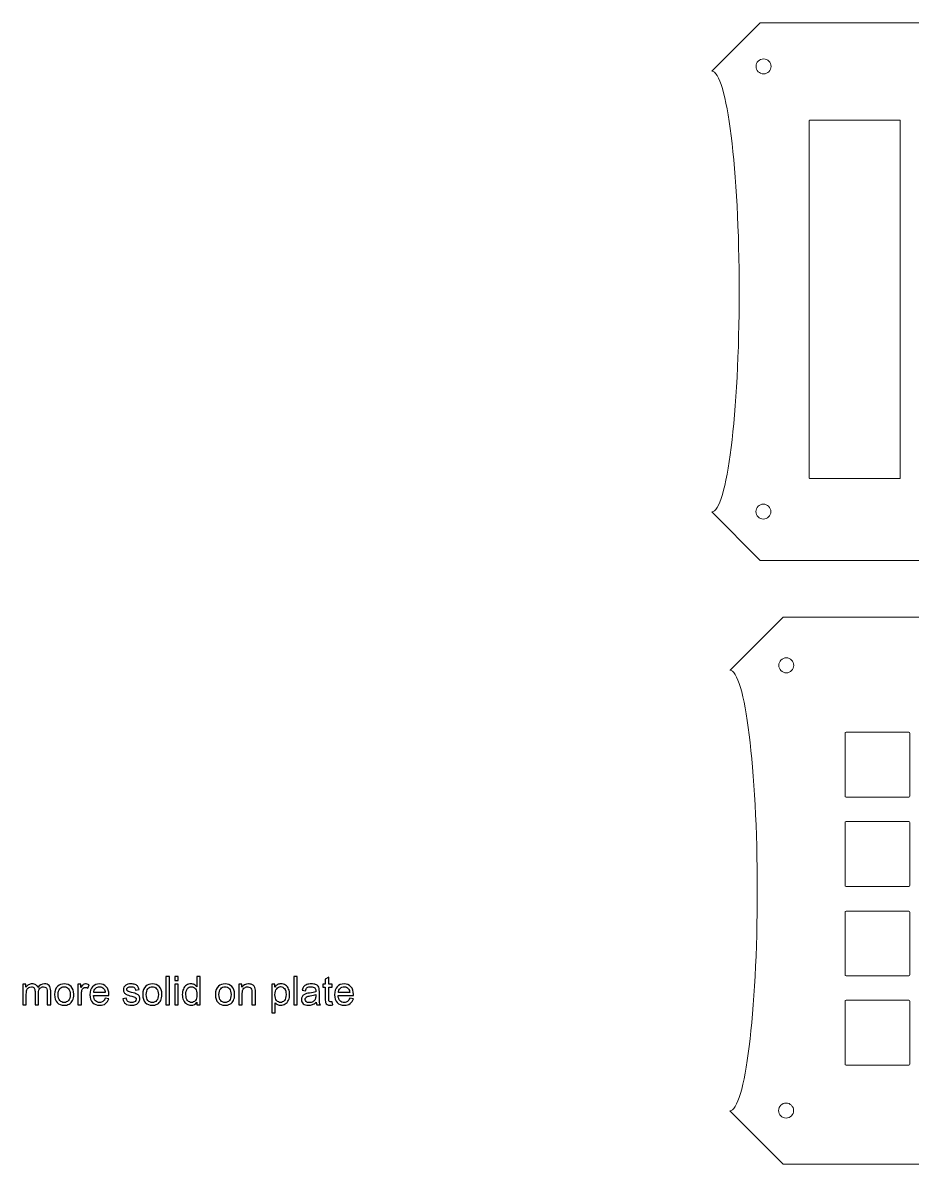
# Model space of a CAD drawing. Header units: millimetres. Extents: x -919 to 580, y -684 to 404.
# Drawn here: x -918.9 to -728.9, y -86.2 to 157.6 of the extents above; entities that cross this region are included whole.
import ezdxf

# ---------------------------------------------------------------- set-up
doc = ezdxf.new("R2010")
doc.units = ezdxf.units.MM
doc.header["$MEASUREMENT"] = 0
doc.layers.add('Layer 1', color=7, linetype='Continuous')

msp = doc.modelspace()

# ---------------------------------------------------------------- linework, layer by layer
at = {"layer": 'Layer 1', "color": 250, "lineweight": 20}
for centre in [(-760.6922, 148.2768), (-760.7263, 53.1838), (-755.8342, 20.3463), (-755.8683, -74.7467)]:
    msp.add_ellipse(centre, major_axis=(0, 1.6), ratio=1, dxfattribs=at)
for points, knots in [([(-771.706, 147.2592), (-771.706, 147.2592), (-761.3793, 157.5789), (-761.3793, 157.5789), (-761.3793, 157.5789), (-449.5562, 157.5789), (-449.5562, 157.5789), (-449.5562, 157.5789), (-439.1948, 147.2603), (-439.1948, 147.2603)], [0, 0, 0, 0, 0.33333333, 0.33333333, 0.33333333, 0.66666667, 0.66666667, 0.66666667, 1, 1, 1, 1]), ([(-771.7589, 147.2615), (-768.5149, 147.2365), (-765.8867, 126.1672), (-765.8867, 100.1856), (-765.8867, 74.1863), (-768.5183, 53.1097), (-771.7646, 53.1097)], [0, 0, 0, 0, 0.5, 0.5, 0.5, 1, 1, 1, 1]), ([(-439.2141, 53.1123), (-439.2141, 53.1123), (-449.5562, 42.7308), (-449.5562, 42.7308), (-449.5562, 42.7308), (-761.3793, 42.7308), (-761.3793, 42.7308), (-761.3793, 42.7308), (-771.7646, 53.1097), (-771.7646, 53.1097)], [0, 0, 0, 0, 0.33333333, 0.33333333, 0.33333333, 0.66666667, 0.66666667, 0.66666667, 1, 1, 1, 1]), ([(-767.843, 19.3283), (-767.843, 19.3283), (-756.5213, 30.6571), (-756.5213, 30.6571), (-756.5213, 30.6571), (-444.6982, 30.6571), (-444.6982, 30.6571), (-444.6982, 30.6571), (-433.2321, 19.331), (-433.2321, 19.331)], [0, 0, 0, 0, 0.33333333, 0.33333333, 0.33333333, 0.66666667, 0.66666667, 0.66666667, 1, 1, 1, 1]), ([(-767.9008, 19.331), (-764.6568, 19.306), (-762.0286, -1.7633), (-762.0286, -27.7449), (-762.0286, -53.7442), (-764.6602, -74.8208), (-767.9065, -74.8208)], [0, 0, 0, 0, 0.5, 0.5, 0.5, 1, 1, 1, 1]), ([(-433.2264, -74.8208), (-433.2264, -74.8208), (-444.6982, -86.2002), (-444.6982, -86.2002), (-444.6982, -86.2002), (-756.5213, -86.2002), (-756.5213, -86.2002), (-756.5213, -86.2002), (-767.9065, -74.8208), (-767.9065, -74.8208)], [0, 0, 0, 0, 0.33333333, 0.33333333, 0.33333333, 0.66666667, 0.66666667, 0.66666667, 1, 1, 1, 1])]:
    msp.add_open_spline(points, degree=3, knots=knots, dxfattribs=at)
at = {"layer": 'Layer 1', "color": 250, "lineweight": 9}
for points, knots in [([(-750.8823, 60.303), (-750.8823, 60.303), (-750.8787, 60.2985), (-750.8787, 60.2985), (-750.8787, 60.2985), (-750.8617, 60.2801), (-750.8617, 60.2801), (-750.8617, 60.2801), (-750.8481, 60.2675), (-750.8481, 60.2675), (-750.8481, 60.2675), (-750.8388, 60.2602), (-750.8388, 60.2602), (-750.8388, 60.2602), (-750.8273, 60.2525), (-750.8273, 60.2525), (-750.8273, 60.2525), (-750.8073, 60.2413), (-750.8073, 60.2413), (-750.8073, 60.2413), (-750.791, 60.2337), (-750.791, 60.2337), (-750.791, 60.2337), (-750.7711, 60.2282), (-750.7711, 60.2282), (-750.7711, 60.2282), (-750.7553, 60.225), (-750.7553, 60.225), (-750.7553, 60.225), (-750.7354, 60.2228), (-750.7354, 60.2228), (-750.7354, 60.2228), (-750.6391, 60.2185), (-750.6391, 60.2185), (-750.6391, 60.2185), (-731.4724, 60.2185), (-731.4724, 60.2185), (-731.4724, 60.2185), (-731.4724, 128.5958), (-731.4724, 128.5958), (-731.4724, 128.5958), (-731.4723, 136.8206), (-731.4723, 136.8206), (-731.4723, 136.8206), (-750.6481, 136.8207), (-750.6481, 136.8207), (-750.6481, 136.8207), (-750.7367, 136.8172), (-750.7367, 136.8172), (-750.7367, 136.8172), (-750.7473, 136.8159), (-750.7473, 136.8159), (-750.7473, 136.8159), (-750.7715, 136.811), (-750.7715, 136.811), (-750.7715, 136.811), (-750.7914, 136.8056), (-750.7914, 136.8056), (-750.7914, 136.8056), (-750.7972, 136.8034), (-750.7972, 136.8034), (-750.7972, 136.8034), (-750.8066, 136.7991), (-750.8066, 136.7991), (-750.8066, 136.7991), (-750.8267, 136.7877), (-750.8267, 136.7877), (-750.8267, 136.7877), (-750.84, 136.7789), (-750.84, 136.7789), (-750.84, 136.7789), (-750.8436, 136.7761), (-750.8436, 136.7761), (-750.8436, 136.7761), (-750.8614, 136.7595), (-750.8614, 136.7595), (-750.8614, 136.7595), (-750.8782, 136.7415), (-750.8782, 136.7415), (-750.8782, 136.7415), (-750.8819, 136.7368), (-750.8819, 136.7368), (-750.8819, 136.7368), (-750.8903, 136.7241), (-750.8903, 136.7241), (-750.8903, 136.7241), (-750.9012, 136.7048), (-750.9012, 136.7048), (-750.9012, 136.7048), (-750.9054, 136.6957), (-750.9054, 136.6957), (-750.9054, 136.6957), (-750.908, 136.6886), (-750.908, 136.6886), (-750.908, 136.6886), (-750.9136, 136.6684), (-750.9136, 136.6684), (-750.9136, 136.6684), (-750.9183, 136.6449), (-750.9183, 136.6449), (-750.9183, 136.6449), (-750.9188, 136.6414), (-750.9188, 136.6414), (-750.9188, 136.6414), (-750.9219, 136.5532), (-750.9219, 136.5532), (-750.9219, 136.5532), (-750.9232, 60.4953), (-750.9232, 60.4953), (-750.9232, 60.4953), (-750.9197, 60.406), (-750.9197, 60.406), (-750.9197, 60.406), (-750.9184, 60.3945), (-750.9184, 60.3945), (-750.9184, 60.3945), (-750.9135, 60.3707), (-750.9135, 60.3707), (-750.9135, 60.3707), (-750.9087, 60.3533), (-750.9087, 60.3533), (-750.9087, 60.3533), (-750.9055, 60.3446), (-750.9055, 60.3446), (-750.9055, 60.3446), (-750.8994, 60.3314), (-750.8994, 60.3314), (-750.8994, 60.3314), (-750.8899, 60.3145), (-750.8899, 60.3145), (-750.8899, 60.3145), (-750.8823, 60.303), (-750.8823, 60.303)], [0, 0, 0, 0, 0.02272727, 0.02272727, 0.02272727, 0.04545455, 0.04545455, 0.04545455, 0.06818182, 0.06818182, 0.06818182, 0.09090909, 0.09090909, 0.09090909, 0.11363636, 0.11363636, 0.11363636, 0.13636364, 0.13636364, 0.13636364, 0.15909091, 0.15909091, 0.15909091, 0.18181818, 0.18181818, 0.18181818, 0.20454545, 0.20454545, 0.20454545, 0.22727273, 0.22727273, 0.22727273, 0.25, 0.25, 0.25, 0.27272727, 0.27272727, 0.27272727, 0.29545455, 0.29545455, 0.29545455, 0.31818182, 0.31818182, 0.31818182, 0.34090909, 0.34090909, 0.34090909, 0.36363636, 0.36363636, 0.36363636, 0.38636364, 0.38636364, 0.38636364, 0.40909091, 0.40909091, 0.40909091, 0.43181818, 0.43181818, 0.43181818, 0.45454545, 0.45454545, 0.45454545, 0.47727273, 0.47727273, 0.47727273, 0.5, 0.5, 0.5, 0.52272727, 0.52272727, 0.52272727, 0.54545455, 0.54545455, 0.54545455, 0.56818182, 0.56818182, 0.56818182, 0.59090909, 0.59090909, 0.59090909, 0.61363636, 0.61363636, 0.61363636, 0.63636364, 0.63636364, 0.63636364, 0.65909091, 0.65909091, 0.65909091, 0.68181818, 0.68181818, 0.68181818, 0.70454545, 0.70454545, 0.70454545, 0.72727273, 0.72727273, 0.72727273, 0.75, 0.75, 0.75, 0.77272727, 0.77272727, 0.77272727, 0.79545455, 0.79545455, 0.79545455, 0.81818182, 0.81818182, 0.81818182, 0.84090909, 0.84090909, 0.84090909, 0.86363636, 0.86363636, 0.86363636, 0.88636364, 0.88636364, 0.88636364, 0.90909091, 0.90909091, 0.90909091, 0.93181818, 0.93181818, 0.93181818, 0.95454545, 0.95454545, 0.95454545, 0.97727273, 0.97727273, 0.97727273, 1, 1, 1, 1]), ([(-743.0634, -7.8126), (-743.1875, -7.8126), (-743.2884, -7.7115), (-743.2884, -7.5874), (-743.2884, -7.5874), (-743.2884, 5.8124), (-743.2884, 5.8124), (-743.2884, 5.9365), (-743.1875, 6.0376), (-743.0634, 6.0376), (-743.0634, 6.0376), (-729.6634, 6.0376), (-729.6634, 6.0376), (-729.5394, 6.0376), (-729.4384, 5.9365), (-729.4384, 5.8124), (-729.4384, 5.8124), (-729.4384, -7.5874), (-729.4384, -7.5874), (-729.4384, -7.7115), (-729.5394, -7.8126), (-729.6634, -7.8126), (-729.6634, -7.8126), (-743.0634, -7.8126), (-743.0634, -7.8126)], [0, 0, 0, 0, 0.125, 0.125, 0.125, 0.25, 0.25, 0.25, 0.375, 0.375, 0.375, 0.5, 0.5, 0.5, 0.625, 0.625, 0.625, 0.75, 0.75, 0.75, 0.875, 0.875, 0.875, 1, 1, 1, 1]), ([(-743.0634, -26.8626), (-743.1875, -26.8626), (-743.2884, -26.7615), (-743.2884, -26.6374), (-743.2884, -26.6374), (-743.2884, -13.2376), (-743.2884, -13.2376), (-743.2884, -13.1135), (-743.1875, -13.0124), (-743.0634, -13.0124), (-743.0634, -13.0124), (-729.6634, -13.0124), (-729.6634, -13.0124), (-729.5394, -13.0124), (-729.4384, -13.1135), (-729.4384, -13.2376), (-729.4384, -13.2376), (-729.4384, -26.6374), (-729.4384, -26.6374), (-729.4384, -26.7615), (-729.5394, -26.8626), (-729.6634, -26.8626), (-729.6634, -26.8626), (-743.0634, -26.8626), (-743.0634, -26.8626)], [0, 0, 0, 0, 0.125, 0.125, 0.125, 0.25, 0.25, 0.25, 0.375, 0.375, 0.375, 0.5, 0.5, 0.5, 0.625, 0.625, 0.625, 0.75, 0.75, 0.75, 0.875, 0.875, 0.875, 1, 1, 1, 1]), ([(-743.0634, -45.9872), (-743.1875, -45.9872), (-743.2884, -45.8861), (-743.2884, -45.762), (-743.2884, -45.762), (-743.2884, -32.3622), (-743.2884, -32.3622), (-743.2884, -32.2381), (-743.1875, -32.137), (-743.0634, -32.137), (-743.0634, -32.137), (-729.6634, -32.137), (-729.6634, -32.137), (-729.5394, -32.137), (-729.4384, -32.2381), (-729.4384, -32.3622), (-729.4384, -32.3622), (-729.4384, -45.762), (-729.4384, -45.762), (-729.4384, -45.8861), (-729.5394, -45.9872), (-729.6634, -45.9872), (-729.6634, -45.9872), (-743.0634, -45.9872), (-743.0634, -45.9872)], [0, 0, 0, 0, 0.125, 0.125, 0.125, 0.25, 0.25, 0.25, 0.375, 0.375, 0.375, 0.5, 0.5, 0.5, 0.625, 0.625, 0.625, 0.75, 0.75, 0.75, 0.875, 0.875, 0.875, 1, 1, 1, 1]), ([(-743.0634, -65.0372), (-743.1875, -65.0372), (-743.2884, -64.9361), (-743.2884, -64.812), (-743.2884, -64.812), (-743.2884, -51.4122), (-743.2884, -51.4122), (-743.2884, -51.2881), (-743.1875, -51.187), (-743.0634, -51.187), (-743.0634, -51.187), (-729.6634, -51.187), (-729.6634, -51.187), (-729.5394, -51.187), (-729.4384, -51.2881), (-729.4384, -51.4122), (-729.4384, -51.4122), (-729.4384, -64.812), (-729.4384, -64.812), (-729.4384, -64.9361), (-729.5394, -65.0372), (-729.6634, -65.0372), (-729.6634, -65.0372), (-743.0634, -65.0372), (-743.0634, -65.0372)], [0, 0, 0, 0, 0.125, 0.125, 0.125, 0.25, 0.25, 0.25, 0.375, 0.375, 0.375, 0.5, 0.5, 0.5, 0.625, 0.625, 0.625, 0.75, 0.75, 0.75, 0.875, 0.875, 0.875, 1, 1, 1, 1])]:
    msp.add_open_spline(points, degree=3, knots=knots, dxfattribs=at)
at = {"layer": 'Layer 1', "color": 250}
for points, knots in [([(-888.3257, -52.1777), (-888.3257, -52.1777), (-888.3257, -46.1155), (-888.3257, -46.1155), (-888.3257, -46.1155), (-887.5807, -46.1155), (-887.5807, -46.1155), (-887.5807, -46.1155), (-887.5807, -52.1777), (-887.5807, -52.1777), (-887.5807, -52.1777), (-888.3257, -52.1777), (-888.3257, -52.1777)], [0, 0, 0, 0, 0.25, 0.25, 0.25, 0.5, 0.5, 0.5, 0.75, 0.75, 0.75, 1, 1, 1, 1]), ([(-886.4278, -46.9622), (-886.4278, -46.9622), (-886.4278, -46.1155), (-886.4278, -46.1155), (-886.4278, -46.1155), (-885.6827, -46.1155), (-885.6827, -46.1155), (-885.6827, -46.1155), (-885.6827, -46.9622), (-885.6827, -46.9622), (-885.6827, -46.9622), (-886.4278, -46.9622), (-886.4278, -46.9622)], [0, 0, 0, 0, 0.25, 0.25, 0.25, 0.5, 0.5, 0.5, 0.75, 0.75, 0.75, 1, 1, 1, 1]), ([(-881.7105, -52.1777), (-881.7105, -52.1777), (-881.7105, -51.6203), (-881.7105, -51.6203), (-881.9884, -52.0535), (-882.3977, -52.2708), (-882.9381, -52.2708), (-883.2881, -52.2708), (-883.6098, -52.1749), (-883.9019, -51.9816), (-884.1954, -51.7896), (-884.4226, -51.5201), (-884.5849, -51.1758), (-884.7458, -50.8301), (-884.8262, -50.4336), (-884.8262, -49.9848), (-884.8262, -49.5474), (-884.7528, -49.1509), (-884.6075, -48.7938), (-884.4607, -48.4382), (-884.242, -48.1645), (-883.9499, -47.9754), (-883.6592, -47.7849), (-883.3318, -47.6903), (-882.972, -47.6903), (-882.7067, -47.6903), (-882.471, -47.7468), (-882.265, -47.8583), (-882.059, -47.9698), (-881.8911, -48.1165), (-881.7613, -48.2957), (-881.7613, -48.2957), (-881.7613, -46.1155), (-881.7613, -46.1155), (-881.7613, -46.1155), (-881.0162, -46.1155), (-881.0162, -46.1155), (-881.0162, -46.1155), (-881.0162, -52.1777), (-881.0162, -52.1777), (-881.0162, -52.1777), (-881.7105, -52.1777), (-881.7105, -52.1777)], [0, 0, 0, 0, 0.07142857, 0.07142857, 0.07142857, 0.14285714, 0.14285714, 0.14285714, 0.21428571, 0.21428571, 0.21428571, 0.28571429, 0.28571429, 0.28571429, 0.35714286, 0.35714286, 0.35714286, 0.42857143, 0.42857143, 0.42857143, 0.5, 0.5, 0.5, 0.57142857, 0.57142857, 0.57142857, 0.64285714, 0.64285714, 0.64285714, 0.71428571, 0.71428571, 0.71428571, 0.78571429, 0.78571429, 0.78571429, 0.85714286, 0.85714286, 0.85714286, 0.92857143, 0.92857143, 0.92857143, 1, 1, 1, 1]), ([(-861.0235, -52.1777), (-861.0235, -52.1777), (-861.0235, -46.1155), (-861.0235, -46.1155), (-861.0235, -46.1155), (-860.2785, -46.1155), (-860.2785, -46.1155), (-860.2785, -46.1155), (-860.2785, -52.1777), (-860.2785, -52.1777), (-860.2785, -52.1777), (-861.0235, -52.1777), (-861.0235, -52.1777)], [0, 0, 0, 0, 0.25, 0.25, 0.25, 0.5, 0.5, 0.5, 0.75, 0.75, 0.75, 1, 1, 1, 1]), ([(-852.7996, -51.5131), (-852.7996, -51.5131), (-852.698, -52.1706), (-852.698, -52.1706), (-852.9068, -52.2144), (-853.0945, -52.237), (-853.2582, -52.237), (-853.5277, -52.237), (-853.7365, -52.1946), (-853.8861, -52.1086), (-854.0343, -52.0225), (-854.1387, -51.911), (-854.1994, -51.7713), (-854.2601, -51.6316), (-854.2897, -51.3381), (-854.2897, -50.8908), (-854.2897, -50.8908), (-854.2897, -48.3592), (-854.2897, -48.3592), (-854.2897, -48.3592), (-854.84, -48.3592), (-854.84, -48.3592), (-854.84, -48.3592), (-854.84, -47.7835), (-854.84, -47.7835), (-854.84, -47.7835), (-854.2897, -47.7835), (-854.2897, -47.7835), (-854.2897, -47.7835), (-854.2897, -46.6969), (-854.2897, -46.6969), (-854.2897, -46.6969), (-853.5446, -46.2496), (-853.5446, -46.2496), (-853.5446, -46.2496), (-853.5446, -47.7835), (-853.5446, -47.7835), (-853.5446, -47.7835), (-852.7996, -47.7835), (-852.7996, -47.7835), (-852.7996, -47.7835), (-852.7996, -48.3592), (-852.7996, -48.3592), (-852.7996, -48.3592), (-853.5446, -48.3592), (-853.5446, -48.3592), (-853.5446, -48.3592), (-853.5446, -50.9331), (-853.5446, -50.9331), (-853.5446, -51.1462), (-853.5319, -51.2831), (-853.5051, -51.3437), (-853.4797, -51.4044), (-853.4374, -51.4524), (-853.3781, -51.4891), (-853.3188, -51.5244), (-853.2342, -51.5427), (-853.1241, -51.5427), (-853.0423, -51.5427), (-852.9336, -51.5328), (-852.7996, -51.5131)], [0, 0, 0, 0, 0.05, 0.05, 0.05, 0.1, 0.1, 0.1, 0.15, 0.15, 0.15, 0.2, 0.2, 0.2, 0.25, 0.25, 0.25, 0.3, 0.3, 0.3, 0.35, 0.35, 0.35, 0.4, 0.4, 0.4, 0.45, 0.45, 0.45, 0.5, 0.5, 0.5, 0.55, 0.55, 0.55, 0.6, 0.6, 0.6, 0.65, 0.65, 0.65, 0.7, 0.7, 0.7, 0.75, 0.75, 0.75, 0.8, 0.8, 0.8, 0.85, 0.85, 0.85, 0.9, 0.9, 0.9, 0.95, 0.95, 0.95, 1, 1, 1, 1]), ([(-918.8934, -52.1777), (-918.8934, -52.1777), (-918.8934, -47.7835), (-918.8934, -47.7835), (-918.8934, -47.7835), (-918.2245, -47.7835), (-918.2245, -47.7835), (-918.2245, -47.7835), (-918.2245, -48.4044), (-918.2245, -48.4044), (-918.0877, -48.1899), (-917.9042, -48.0163), (-917.6756, -47.8865), (-917.447, -47.7553), (-917.1874, -47.6903), (-916.8953, -47.6903), (-916.5707, -47.6903), (-916.304, -47.7581), (-916.0966, -47.8921), (-915.8891, -48.0276), (-915.7424, -48.2153), (-915.6577, -48.458), (-915.3078, -47.9458), (-914.8548, -47.6903), (-914.296, -47.6903), (-913.8585, -47.6903), (-913.5213, -47.8103), (-913.287, -48.0516), (-913.0514, -48.2929), (-912.9328, -48.664), (-912.9328, -49.165), (-912.9328, -49.165), (-912.9328, -52.1777), (-912.9328, -52.1777), (-912.9328, -52.1777), (-913.6779, -52.1777), (-913.6779, -52.1777), (-913.6779, -52.1777), (-913.6779, -49.4119), (-913.6779, -49.4119), (-913.6779, -49.1156), (-913.7033, -48.9011), (-913.7513, -48.7699), (-913.7993, -48.6386), (-913.8868, -48.5342), (-914.0152, -48.4538), (-914.1422, -48.3733), (-914.2917, -48.3338), (-914.4625, -48.3338), (-914.7729, -48.3338), (-915.0298, -48.4368), (-915.2344, -48.6414), (-915.439, -48.8475), (-915.5406, -49.1763), (-915.5406, -49.6278), (-915.5406, -49.6278), (-915.5406, -52.1777), (-915.5406, -52.1777), (-915.5406, -52.1777), (-916.2857, -52.1777), (-916.2857, -52.1777), (-916.2857, -52.1777), (-916.2857, -49.3258), (-916.2857, -49.3258), (-916.2857, -48.9956), (-916.3463, -48.7473), (-916.4677, -48.5822), (-916.589, -48.4171), (-916.788, -48.3338), (-917.0632, -48.3338), (-917.272, -48.3338), (-917.4653, -48.3889), (-917.6431, -48.4989), (-917.8209, -48.609), (-917.9494, -48.7699), (-918.0298, -48.9829), (-918.1088, -49.1946), (-918.1483, -49.5008), (-918.1483, -49.9002), (-918.1483, -49.9002), (-918.1483, -52.1777), (-918.1483, -52.1777), (-918.1483, -52.1777), (-918.8934, -52.1777), (-918.8934, -52.1777)], [0, 0, 0, 0, 0.03571429, 0.03571429, 0.03571429, 0.07142857, 0.07142857, 0.07142857, 0.10714286, 0.10714286, 0.10714286, 0.14285714, 0.14285714, 0.14285714, 0.17857143, 0.17857143, 0.17857143, 0.21428571, 0.21428571, 0.21428571, 0.25, 0.25, 0.25, 0.28571429, 0.28571429, 0.28571429, 0.32142857, 0.32142857, 0.32142857, 0.35714286, 0.35714286, 0.35714286, 0.39285714, 0.39285714, 0.39285714, 0.42857143, 0.42857143, 0.42857143, 0.46428571, 0.46428571, 0.46428571, 0.5, 0.5, 0.5, 0.53571429, 0.53571429, 0.53571429, 0.57142857, 0.57142857, 0.57142857, 0.60714286, 0.60714286, 0.60714286, 0.64285714, 0.64285714, 0.64285714, 0.67857143, 0.67857143, 0.67857143, 0.71428571, 0.71428571, 0.71428571, 0.75, 0.75, 0.75, 0.78571429, 0.78571429, 0.78571429, 0.82142857, 0.82142857, 0.82142857, 0.85714286, 0.85714286, 0.85714286, 0.89285714, 0.89285714, 0.89285714, 0.92857143, 0.92857143, 0.92857143, 0.96428571, 0.96428571, 0.96428571, 1, 1, 1, 1]), ([(-912.12, -49.9806), (-912.12, -49.1692), (-911.8942, -48.5681), (-911.4413, -48.1772), (-911.0645, -47.8526), (-910.603, -47.6903), (-910.0598, -47.6903), (-909.4572, -47.6903), (-908.9633, -47.8879), (-908.5795, -48.283), (-908.1971, -48.6767), (-908.0052, -49.2228), (-908.0052, -49.9185), (-908.0052, -50.4829), (-908.0898, -50.926), (-908.2592, -51.2492), (-908.4285, -51.5723), (-908.6755, -51.8235), (-909, -52.0027), (-909.3232, -52.1819), (-909.6774, -52.2708), (-910.0598, -52.2708), (-910.675, -52.2708), (-911.1717, -52.0747), (-911.5513, -51.681), (-911.9309, -51.2873), (-912.12, -50.72), (-912.12, -49.9806)], [0, 0, 0, 0, 0.11111111, 0.11111111, 0.11111111, 0.22222222, 0.22222222, 0.22222222, 0.33333333, 0.33333333, 0.33333333, 0.44444444, 0.44444444, 0.44444444, 0.55555556, 0.55555556, 0.55555556, 0.66666667, 0.66666667, 0.66666667, 0.77777778, 0.77777778, 0.77777778, 0.88888889, 0.88888889, 0.88888889, 1, 1, 1, 1]), ([(-911.358, -49.982), (-911.358, -50.5436), (-911.2352, -50.9641), (-910.9897, -51.2421), (-910.7427, -51.5215), (-910.4337, -51.6612), (-910.0598, -51.6612), (-909.6901, -51.6612), (-909.3824, -51.5215), (-909.1355, -51.2407), (-908.89, -50.9599), (-908.7672, -50.5323), (-908.7672, -49.958), (-908.7672, -49.4161), (-908.8914, -49.0055), (-909.1383, -48.7275), (-909.3853, -48.4481), (-909.6929, -48.3084), (-910.0598, -48.3084), (-910.4337, -48.3084), (-910.7427, -48.4467), (-910.9897, -48.7247), (-911.2352, -49.0027), (-911.358, -49.4218), (-911.358, -49.982)], [0, 0, 0, 0, 0.125, 0.125, 0.125, 0.25, 0.25, 0.25, 0.375, 0.375, 0.375, 0.5, 0.5, 0.5, 0.625, 0.625, 0.625, 0.75, 0.75, 0.75, 0.875, 0.875, 0.875, 1, 1, 1, 1]), ([(-907.1402, -52.1777), (-907.1402, -52.1777), (-907.1402, -47.7835), (-907.1402, -47.7835), (-907.1402, -47.7835), (-906.4713, -47.7835), (-906.4713, -47.7835), (-906.4713, -47.7835), (-906.4713, -48.4566), (-906.4713, -48.4566), (-906.3006, -48.1447), (-906.1425, -47.9387), (-905.9972, -47.8399), (-905.8518, -47.7397), (-905.6924, -47.6903), (-905.5188, -47.6903), (-905.2676, -47.6903), (-905.0122, -47.7694), (-904.7526, -47.926), (-904.7526, -47.926), (-905.0178, -48.6132), (-905.0178, -48.6132), (-905.1985, -48.5116), (-905.3791, -48.4608), (-905.5597, -48.4608), (-905.722, -48.4608), (-905.8673, -48.5102), (-905.9957, -48.6076), (-906.1242, -48.7049), (-906.2159, -48.8404), (-906.2709, -49.014), (-906.3542, -49.2779), (-906.3951, -49.5671), (-906.3951, -49.8818), (-906.3951, -49.8818), (-906.3951, -52.1777), (-906.3951, -52.1777), (-906.3951, -52.1777), (-907.1402, -52.1777), (-907.1402, -52.1777)], [0, 0, 0, 0, 0.07692308, 0.07692308, 0.07692308, 0.15384615, 0.15384615, 0.15384615, 0.23076923, 0.23076923, 0.23076923, 0.30769231, 0.30769231, 0.30769231, 0.38461538, 0.38461538, 0.38461538, 0.46153846, 0.46153846, 0.46153846, 0.53846154, 0.53846154, 0.53846154, 0.61538462, 0.61538462, 0.61538462, 0.69230769, 0.69230769, 0.69230769, 0.76923077, 0.76923077, 0.76923077, 0.84615385, 0.84615385, 0.84615385, 0.92307692, 0.92307692, 0.92307692, 1, 1, 1, 1]), ([(-901.3151, -50.7553), (-901.3151, -50.7553), (-900.5446, -50.8569), (-900.5446, -50.8569), (-900.6646, -51.3042), (-900.8889, -51.6528), (-901.2163, -51.8997), (-901.5437, -52.1467), (-901.9614, -52.2708), (-902.4708, -52.2708), (-903.1114, -52.2708), (-903.6194, -52.0733), (-903.9948, -51.6782), (-904.3702, -51.2845), (-904.5578, -50.7299), (-904.5578, -50.0173), (-904.5578, -49.2807), (-904.3687, -48.7078), (-903.9892, -48.3014), (-903.6096, -47.8935), (-903.1171, -47.6903), (-902.5117, -47.6903), (-901.9261, -47.6903), (-901.4477, -47.8893), (-901.0766, -48.2887), (-900.7055, -48.688), (-900.5192, -49.2496), (-900.5192, -49.9735), (-900.5192, -50.0173), (-900.5206, -50.0836), (-900.5234, -50.1711), (-900.5234, -50.1711), (-903.7958, -50.1711), (-903.7958, -50.1711), (-903.7676, -50.6523), (-903.6321, -51.022), (-903.3866, -51.2774), (-903.1425, -51.5328), (-902.8363, -51.6612), (-902.4708, -51.6612), (-902.1984, -51.6612), (-901.9656, -51.5893), (-901.7737, -51.4453), (-901.5804, -51.3014), (-901.428, -51.0714), (-901.3151, -50.7553)], [0, 0, 0, 0, 0.06666667, 0.06666667, 0.06666667, 0.13333333, 0.13333333, 0.13333333, 0.2, 0.2, 0.2, 0.26666667, 0.26666667, 0.26666667, 0.33333333, 0.33333333, 0.33333333, 0.4, 0.4, 0.4, 0.46666667, 0.46666667, 0.46666667, 0.53333333, 0.53333333, 0.53333333, 0.6, 0.6, 0.6, 0.66666667, 0.66666667, 0.66666667, 0.73333333, 0.73333333, 0.73333333, 0.8, 0.8, 0.8, 0.86666667, 0.86666667, 0.86666667, 0.93333333, 0.93333333, 0.93333333, 1, 1, 1, 1]), ([(-903.7535, -49.5615), (-903.7535, -49.5615), (-901.3066, -49.5615), (-901.3066, -49.5615), (-901.3391, -49.1918), (-901.4336, -48.9152), (-901.5874, -48.7303), (-901.8231, -48.4439), (-902.1307, -48.3), (-902.5075, -48.3), (-902.849, -48.3), (-903.1354, -48.4143), (-903.3683, -48.6429), (-903.5997, -48.8715), (-903.7281, -49.1777), (-903.7535, -49.5615)], [0, 0, 0, 0, 0.2, 0.2, 0.2, 0.4, 0.4, 0.4, 0.6, 0.6, 0.6, 0.8, 0.8, 0.8, 1, 1, 1, 1]), ([(-897.5474, -50.8654), (-897.5474, -50.8654), (-896.8108, -50.7468), (-896.8108, -50.7468), (-896.7699, -51.0418), (-896.6542, -51.2675), (-896.4651, -51.4256), (-896.276, -51.5822), (-896.0107, -51.6612), (-895.6721, -51.6612), (-895.3292, -51.6612), (-895.0752, -51.5921), (-894.9086, -51.4524), (-894.7435, -51.3141), (-894.6603, -51.1504), (-894.6603, -50.9627), (-894.6603, -50.7948), (-894.7351, -50.6622), (-894.8832, -50.5662), (-894.9877, -50.4999), (-895.2417, -50.4166), (-895.6452, -50.3136), (-896.1899, -50.1767), (-896.5667, -50.0582), (-896.7784, -49.958), (-896.9886, -49.8564), (-897.1481, -49.7181), (-897.2567, -49.5403), (-897.3654, -49.3639), (-897.4204, -49.1678), (-897.4204, -48.9533), (-897.4204, -48.7572), (-897.3753, -48.5765), (-897.2864, -48.41), (-897.1961, -48.2435), (-897.0747, -48.1052), (-896.9209, -47.9952), (-896.8052, -47.9105), (-896.6471, -47.8385), (-896.4482, -47.7792), (-896.2478, -47.72), (-896.0347, -47.6903), (-895.8061, -47.6903), (-895.4618, -47.6903), (-895.1598, -47.7397), (-894.9002, -47.8399), (-894.6391, -47.9387), (-894.4472, -48.0742), (-894.323, -48.2435), (-894.2003, -48.4143), (-894.1142, -48.6414), (-894.0676, -48.9265), (-894.0676, -48.9265), (-894.7958, -49.0281), (-894.7958, -49.0281), (-894.8282, -48.7995), (-894.9242, -48.6203), (-895.0822, -48.4919), (-895.2403, -48.3635), (-895.4632, -48.3), (-895.7525, -48.3), (-896.0926, -48.3), (-896.3367, -48.3564), (-896.482, -48.4693), (-896.6274, -48.5822), (-896.7008, -48.7148), (-896.7008, -48.8658), (-896.7008, -48.9618), (-896.6711, -49.0493), (-896.6105, -49.1269), (-896.5498, -49.2059), (-896.4552, -49.2722), (-896.3254, -49.3244), (-896.2506, -49.3526), (-896.0333, -49.4161), (-895.6692, -49.5149), (-895.1443, -49.6546), (-894.7774, -49.7703), (-894.5686, -49.8592), (-894.3597, -49.9481), (-894.196, -50.0794), (-894.0775, -50.2487), (-893.9576, -50.4194), (-893.8983, -50.6311), (-893.8983, -50.8851), (-893.8983, -51.1321), (-893.9703, -51.3649), (-894.1156, -51.5836), (-894.2609, -51.8023), (-894.4698, -51.9717), (-894.7421, -52.0916), (-895.0159, -52.2116), (-895.3249, -52.2708), (-895.6692, -52.2708), (-896.2393, -52.2708), (-896.6754, -52.1523), (-896.9745, -51.9166), (-897.2737, -51.6796), (-897.4642, -51.3296), (-897.5474, -50.8654)], [0, 0, 0, 0, 0.03030303, 0.03030303, 0.03030303, 0.06060606, 0.06060606, 0.06060606, 0.09090909, 0.09090909, 0.09090909, 0.12121212, 0.12121212, 0.12121212, 0.15151515, 0.15151515, 0.15151515, 0.18181818, 0.18181818, 0.18181818, 0.21212121, 0.21212121, 0.21212121, 0.24242424, 0.24242424, 0.24242424, 0.27272727, 0.27272727, 0.27272727, 0.3030303, 0.3030303, 0.3030303, 0.33333333, 0.33333333, 0.33333333, 0.36363636, 0.36363636, 0.36363636, 0.39393939, 0.39393939, 0.39393939, 0.42424242, 0.42424242, 0.42424242, 0.45454545, 0.45454545, 0.45454545, 0.48484848, 0.48484848, 0.48484848, 0.51515152, 0.51515152, 0.51515152, 0.54545455, 0.54545455, 0.54545455, 0.57575758, 0.57575758, 0.57575758, 0.60606061, 0.60606061, 0.60606061, 0.63636364, 0.63636364, 0.63636364, 0.66666667, 0.66666667, 0.66666667, 0.6969697, 0.6969697, 0.6969697, 0.72727273, 0.72727273, 0.72727273, 0.75757576, 0.75757576, 0.75757576, 0.78787879, 0.78787879, 0.78787879, 0.81818182, 0.81818182, 0.81818182, 0.84848485, 0.84848485, 0.84848485, 0.87878788, 0.87878788, 0.87878788, 0.90909091, 0.90909091, 0.90909091, 0.93939394, 0.93939394, 0.93939394, 0.96969697, 0.96969697, 0.96969697, 1, 1, 1, 1]), ([(-893.2971, -49.9806), (-893.2971, -49.1692), (-893.0713, -48.5681), (-892.6184, -48.1772), (-892.2416, -47.8526), (-891.7801, -47.6903), (-891.2369, -47.6903), (-890.6343, -47.6903), (-890.1404, -47.8879), (-889.7566, -48.283), (-889.3742, -48.6767), (-889.1823, -49.2228), (-889.1823, -49.9185), (-889.1823, -50.4829), (-889.2669, -50.926), (-889.4363, -51.2492), (-889.6056, -51.5723), (-889.8526, -51.8235), (-890.1771, -52.0027), (-890.5003, -52.1819), (-890.8545, -52.2708), (-891.2369, -52.2708), (-891.8521, -52.2708), (-892.3488, -52.0747), (-892.7284, -51.681), (-893.108, -51.2873), (-893.2971, -50.72), (-893.2971, -49.9806)], [0, 0, 0, 0, 0.11111111, 0.11111111, 0.11111111, 0.22222222, 0.22222222, 0.22222222, 0.33333333, 0.33333333, 0.33333333, 0.44444444, 0.44444444, 0.44444444, 0.55555556, 0.55555556, 0.55555556, 0.66666667, 0.66666667, 0.66666667, 0.77777778, 0.77777778, 0.77777778, 0.88888889, 0.88888889, 0.88888889, 1, 1, 1, 1]), ([(-892.5351, -49.982), (-892.5351, -50.5436), (-892.4123, -50.9641), (-892.1668, -51.2421), (-891.9198, -51.5215), (-891.6108, -51.6612), (-891.2369, -51.6612), (-890.8672, -51.6612), (-890.5595, -51.5215), (-890.3126, -51.2407), (-890.0671, -50.9599), (-889.9443, -50.5323), (-889.9443, -49.958), (-889.9443, -49.4161), (-890.0685, -49.0055), (-890.3154, -48.7275), (-890.5624, -48.4481), (-890.87, -48.3084), (-891.2369, -48.3084), (-891.6108, -48.3084), (-891.9198, -48.4467), (-892.1668, -48.7247), (-892.4123, -49.0027), (-892.5351, -49.4218), (-892.5351, -49.982)], [0, 0, 0, 0, 0.125, 0.125, 0.125, 0.25, 0.25, 0.25, 0.375, 0.375, 0.375, 0.5, 0.5, 0.5, 0.625, 0.625, 0.625, 0.75, 0.75, 0.75, 0.875, 0.875, 0.875, 1, 1, 1, 1]), ([(-886.4278, -52.1777), (-886.4278, -52.1777), (-886.4278, -47.7835), (-886.4278, -47.7835), (-886.4278, -47.7835), (-885.6827, -47.7835), (-885.6827, -47.7835), (-885.6827, -47.7835), (-885.6827, -52.1777), (-885.6827, -52.1777), (-885.6827, -52.1777), (-886.4278, -52.1777), (-886.4278, -52.1777)], [0, 0, 0, 0, 0.25, 0.25, 0.25, 0.5, 0.5, 0.5, 0.75, 0.75, 0.75, 1, 1, 1, 1]), ([(-884.0642, -49.9862), (-884.0642, -50.5479), (-883.9457, -50.967), (-883.7072, -51.245), (-883.4701, -51.5229), (-883.1893, -51.6612), (-882.8662, -51.6612), (-882.5402, -51.6612), (-882.2636, -51.5286), (-882.035, -51.2633), (-881.8078, -50.998), (-881.6935, -50.593), (-881.6935, -50.0483), (-881.6935, -49.45), (-881.8092, -49.0097), (-882.0421, -48.7289), (-882.2735, -48.4481), (-882.5599, -48.3084), (-882.9, -48.3084), (-883.2316, -48.3084), (-883.5082, -48.4425), (-883.7312, -48.712), (-883.9527, -48.9815), (-884.0642, -49.4063), (-884.0642, -49.9862)], [0, 0, 0, 0, 0.125, 0.125, 0.125, 0.25, 0.25, 0.25, 0.375, 0.375, 0.375, 0.5, 0.5, 0.5, 0.625, 0.625, 0.625, 0.75, 0.75, 0.75, 0.875, 0.875, 0.875, 1, 1, 1, 1]), ([(-877.765, -49.9806), (-877.765, -49.1692), (-877.5392, -48.5681), (-877.0863, -48.1772), (-876.7095, -47.8526), (-876.248, -47.6903), (-875.7048, -47.6903), (-875.1022, -47.6903), (-874.6083, -47.8879), (-874.2245, -48.283), (-873.8421, -48.6767), (-873.6502, -49.2228), (-873.6502, -49.9185), (-873.6502, -50.4829), (-873.7348, -50.926), (-873.9042, -51.2492), (-874.0735, -51.5723), (-874.3205, -51.8235), (-874.645, -52.0027), (-874.9682, -52.1819), (-875.3224, -52.2708), (-875.7048, -52.2708), (-876.32, -52.2708), (-876.8167, -52.0747), (-877.1963, -51.681), (-877.5759, -51.2873), (-877.765, -50.72), (-877.765, -49.9806)], [0, 0, 0, 0, 0.11111111, 0.11111111, 0.11111111, 0.22222222, 0.22222222, 0.22222222, 0.33333333, 0.33333333, 0.33333333, 0.44444444, 0.44444444, 0.44444444, 0.55555556, 0.55555556, 0.55555556, 0.66666667, 0.66666667, 0.66666667, 0.77777778, 0.77777778, 0.77777778, 0.88888889, 0.88888889, 0.88888889, 1, 1, 1, 1]), ([(-877.003, -49.982), (-877.003, -50.5436), (-876.8802, -50.9641), (-876.6347, -51.2421), (-876.3877, -51.5215), (-876.0787, -51.6612), (-875.7048, -51.6612), (-875.3351, -51.6612), (-875.0274, -51.5215), (-874.7805, -51.2407), (-874.535, -50.9599), (-874.4122, -50.5323), (-874.4122, -49.958), (-874.4122, -49.4161), (-874.5364, -49.0055), (-874.7833, -48.7275), (-875.0303, -48.4481), (-875.3379, -48.3084), (-875.7048, -48.3084), (-876.0787, -48.3084), (-876.3877, -48.4467), (-876.6347, -48.7247), (-876.8802, -49.0027), (-877.003, -49.4218), (-877.003, -49.982)], [0, 0, 0, 0, 0.125, 0.125, 0.125, 0.25, 0.25, 0.25, 0.375, 0.375, 0.375, 0.5, 0.5, 0.5, 0.625, 0.625, 0.625, 0.75, 0.75, 0.75, 0.875, 0.875, 0.875, 1, 1, 1, 1]), ([(-872.7767, -52.1777), (-872.7767, -52.1777), (-872.7767, -47.7835), (-872.7767, -47.7835), (-872.7767, -47.7835), (-872.1078, -47.7835), (-872.1078, -47.7835), (-872.1078, -47.7835), (-872.1078, -48.4072), (-872.1078, -48.4072), (-871.7861, -47.9288), (-871.3204, -47.6903), (-870.7122, -47.6903), (-870.4469, -47.6903), (-870.2042, -47.7383), (-869.9827, -47.8329), (-869.7611, -47.9274), (-869.5946, -48.053), (-869.4846, -48.2068), (-869.3745, -48.3606), (-869.2969, -48.5441), (-869.2531, -48.7557), (-869.2263, -48.894), (-869.2122, -49.1353), (-869.2122, -49.4796), (-869.2122, -49.4796), (-869.2122, -52.1777), (-869.2122, -52.1777), (-869.2122, -52.1777), (-869.9573, -52.1777), (-869.9573, -52.1777), (-869.9573, -52.1777), (-869.9573, -49.5079), (-869.9573, -49.5079), (-869.9573, -49.2045), (-869.9855, -48.9773), (-870.0434, -48.8277), (-870.1012, -48.6781), (-870.2042, -48.5582), (-870.351, -48.4679), (-870.4977, -48.379), (-870.6713, -48.3338), (-870.8689, -48.3338), (-871.185, -48.3338), (-871.4573, -48.434), (-871.6873, -48.6358), (-871.9173, -48.8362), (-872.0316, -49.2186), (-872.0316, -49.7802), (-872.0316, -49.7802), (-872.0316, -52.1777), (-872.0316, -52.1777), (-872.0316, -52.1777), (-872.7767, -52.1777), (-872.7767, -52.1777)], [0, 0, 0, 0, 0.05555556, 0.05555556, 0.05555556, 0.11111111, 0.11111111, 0.11111111, 0.16666667, 0.16666667, 0.16666667, 0.22222222, 0.22222222, 0.22222222, 0.27777778, 0.27777778, 0.27777778, 0.33333333, 0.33333333, 0.33333333, 0.38888889, 0.38888889, 0.38888889, 0.44444444, 0.44444444, 0.44444444, 0.5, 0.5, 0.5, 0.55555556, 0.55555556, 0.55555556, 0.61111111, 0.61111111, 0.61111111, 0.66666667, 0.66666667, 0.66666667, 0.72222222, 0.72222222, 0.72222222, 0.77777778, 0.77777778, 0.77777778, 0.83333333, 0.83333333, 0.83333333, 0.88888889, 0.88888889, 0.88888889, 0.94444444, 0.94444444, 0.94444444, 1, 1, 1, 1]), ([(-865.7155, -53.8626), (-865.7155, -53.8626), (-865.7155, -47.7835), (-865.7155, -47.7835), (-865.7155, -47.7835), (-865.0382, -47.7835), (-865.0382, -47.7835), (-865.0382, -47.7835), (-865.0382, -48.3606), (-865.0382, -48.3606), (-864.8787, -48.1377), (-864.6981, -47.9698), (-864.4963, -47.8583), (-864.2959, -47.7468), (-864.0518, -47.6903), (-863.7653, -47.6903), (-863.39, -47.6903), (-863.0598, -47.7863), (-862.7733, -47.9796), (-862.4869, -48.1715), (-862.271, -48.4439), (-862.1242, -48.7938), (-861.9789, -49.1452), (-861.9055, -49.529), (-861.9055, -49.9481), (-861.9055, -50.3955), (-861.9859, -50.799), (-862.1468, -51.1589), (-862.3077, -51.5173), (-862.5419, -51.7925), (-862.8495, -51.9844), (-863.1557, -52.1749), (-863.4789, -52.2708), (-863.8175, -52.2708), (-864.0659, -52.2708), (-864.2889, -52.2186), (-864.485, -52.1142), (-864.6826, -52.0098), (-864.8434, -51.8785), (-864.9704, -51.7191), (-864.9704, -51.7191), (-864.9704, -53.8626), (-864.9704, -53.8626), (-864.9704, -53.8626), (-865.7155, -53.8626), (-865.7155, -53.8626)], [0, 0, 0, 0, 0.06666667, 0.06666667, 0.06666667, 0.13333333, 0.13333333, 0.13333333, 0.2, 0.2, 0.2, 0.26666667, 0.26666667, 0.26666667, 0.33333333, 0.33333333, 0.33333333, 0.4, 0.4, 0.4, 0.46666667, 0.46666667, 0.46666667, 0.53333333, 0.53333333, 0.53333333, 0.6, 0.6, 0.6, 0.66666667, 0.66666667, 0.66666667, 0.73333333, 0.73333333, 0.73333333, 0.8, 0.8, 0.8, 0.86666667, 0.86666667, 0.86666667, 0.93333333, 0.93333333, 0.93333333, 1, 1, 1, 1]), ([(-865.0382, -50.0074), (-865.0382, -50.5704), (-864.9239, -50.9867), (-864.6967, -51.2562), (-864.4681, -51.5258), (-864.1915, -51.6612), (-863.8669, -51.6612), (-863.5367, -51.6612), (-863.2545, -51.5215), (-863.0203, -51.2421), (-862.7846, -50.9627), (-862.6675, -50.5309), (-862.6675, -49.9453), (-862.6675, -49.3865), (-862.7818, -48.9688), (-863.0118, -48.6908), (-863.2418, -48.4128), (-863.5156, -48.2746), (-863.8345, -48.2746), (-864.1506, -48.2746), (-864.43, -48.4227), (-864.6727, -48.7176), (-864.9168, -49.014), (-865.0382, -49.443), (-865.0382, -50.0074)], [0, 0, 0, 0, 0.125, 0.125, 0.125, 0.25, 0.25, 0.25, 0.375, 0.375, 0.375, 0.5, 0.5, 0.5, 0.625, 0.625, 0.625, 0.75, 0.75, 0.75, 0.875, 0.875, 0.875, 1, 1, 1, 1]), ([(-856.2554, -51.6274), (-856.532, -51.863), (-856.7987, -52.0281), (-857.0541, -52.1255), (-857.3095, -52.2229), (-857.5832, -52.2708), (-857.8768, -52.2708), (-858.3594, -52.2708), (-858.7305, -52.1537), (-858.9901, -51.9181), (-859.2498, -51.6838), (-859.3796, -51.3832), (-859.3796, -51.0178), (-859.3796, -50.8033), (-859.3302, -50.6071), (-859.2328, -50.4293), (-859.1341, -50.2515), (-859.0057, -50.1104), (-858.8476, -50.0032), (-858.6882, -49.8959), (-858.5104, -49.8141), (-858.3114, -49.759), (-858.1646, -49.7209), (-857.9431, -49.6843), (-857.6482, -49.6476), (-857.047, -49.577), (-856.6025, -49.4909), (-856.3189, -49.3922), (-856.3161, -49.2906), (-856.3147, -49.2256), (-856.3147, -49.1988), (-856.3147, -48.8969), (-856.3852, -48.6838), (-856.5263, -48.5596), (-856.7168, -48.3917), (-857.0005, -48.3084), (-857.3758, -48.3084), (-857.7272, -48.3084), (-857.9868, -48.3705), (-858.1533, -48.4933), (-858.3213, -48.616), (-858.444, -48.8334), (-858.5245, -49.1466), (-858.5245, -49.1466), (-859.2526, -49.045), (-859.2526, -49.045), (-859.1863, -48.7332), (-859.0776, -48.4806), (-858.9252, -48.2887), (-858.7728, -48.0968), (-858.5527, -47.95), (-858.2648, -47.8456), (-857.9784, -47.7426), (-857.6439, -47.6903), (-857.2657, -47.6903), (-856.8904, -47.6903), (-856.5842, -47.7341), (-856.3485, -47.823), (-856.1143, -47.9119), (-855.9407, -48.022), (-855.8306, -48.156), (-855.7206, -48.2901), (-855.643, -48.4594), (-855.5978, -48.664), (-855.5738, -48.791), (-855.5611, -49.0196), (-855.5611, -49.3484), (-855.5611, -49.3484), (-855.5611, -50.3362), (-855.5611, -50.3362), (-855.5611, -51.0262), (-855.5456, -51.4623), (-855.5146, -51.6471), (-855.4849, -51.832), (-855.4228, -52.0084), (-855.3325, -52.1777), (-855.3325, -52.1777), (-856.1115, -52.1777), (-856.1115, -52.1777), (-856.1862, -52.0211), (-856.2342, -51.8376), (-856.2554, -51.6274)], [0, 0, 0, 0, 0.03703704, 0.03703704, 0.03703704, 0.07407407, 0.07407407, 0.07407407, 0.11111111, 0.11111111, 0.11111111, 0.14814815, 0.14814815, 0.14814815, 0.18518519, 0.18518519, 0.18518519, 0.22222222, 0.22222222, 0.22222222, 0.25925926, 0.25925926, 0.25925926, 0.2962963, 0.2962963, 0.2962963, 0.33333333, 0.33333333, 0.33333333, 0.37037037, 0.37037037, 0.37037037, 0.40740741, 0.40740741, 0.40740741, 0.44444444, 0.44444444, 0.44444444, 0.48148148, 0.48148148, 0.48148148, 0.51851852, 0.51851852, 0.51851852, 0.55555556, 0.55555556, 0.55555556, 0.59259259, 0.59259259, 0.59259259, 0.62962963, 0.62962963, 0.62962963, 0.66666667, 0.66666667, 0.66666667, 0.7037037, 0.7037037, 0.7037037, 0.74074074, 0.74074074, 0.74074074, 0.77777778, 0.77777778, 0.77777778, 0.81481481, 0.81481481, 0.81481481, 0.85185185, 0.85185185, 0.85185185, 0.88888889, 0.88888889, 0.88888889, 0.92592593, 0.92592593, 0.92592593, 0.96296296, 0.96296296, 0.96296296, 1, 1, 1, 1]), ([(-849.0672, -50.7553), (-849.0672, -50.7553), (-848.2967, -50.8569), (-848.2967, -50.8569), (-848.4167, -51.3042), (-848.641, -51.6528), (-848.9684, -51.8997), (-849.2958, -52.1467), (-849.7135, -52.2708), (-850.2229, -52.2708), (-850.8635, -52.2708), (-851.3715, -52.0733), (-851.7469, -51.6782), (-852.1223, -51.2845), (-852.3099, -50.7299), (-852.3099, -50.0173), (-852.3099, -49.2807), (-852.1208, -48.7078), (-851.7413, -48.3014), (-851.3617, -47.8935), (-850.8692, -47.6903), (-850.2638, -47.6903), (-849.6782, -47.6903), (-849.1998, -47.8893), (-848.8287, -48.2887), (-848.4576, -48.688), (-848.2713, -49.2496), (-848.2713, -49.9735), (-848.2713, -50.0173), (-848.2727, -50.0836), (-848.2755, -50.1711), (-848.2755, -50.1711), (-851.5479, -50.1711), (-851.5479, -50.1711), (-851.5197, -50.6523), (-851.3842, -51.022), (-851.1387, -51.2774), (-850.8946, -51.5328), (-850.5884, -51.6612), (-850.2229, -51.6612), (-849.9505, -51.6612), (-849.7177, -51.5893), (-849.5258, -51.4453), (-849.3325, -51.3014), (-849.1801, -51.0714), (-849.0672, -50.7553)], [0, 0, 0, 0, 0.06666667, 0.06666667, 0.06666667, 0.13333333, 0.13333333, 0.13333333, 0.2, 0.2, 0.2, 0.26666667, 0.26666667, 0.26666667, 0.33333333, 0.33333333, 0.33333333, 0.4, 0.4, 0.4, 0.46666667, 0.46666667, 0.46666667, 0.53333333, 0.53333333, 0.53333333, 0.6, 0.6, 0.6, 0.66666667, 0.66666667, 0.66666667, 0.73333333, 0.73333333, 0.73333333, 0.8, 0.8, 0.8, 0.86666667, 0.86666667, 0.86666667, 0.93333333, 0.93333333, 0.93333333, 1, 1, 1, 1]), ([(-851.5056, -49.5615), (-851.5056, -49.5615), (-849.0587, -49.5615), (-849.0587, -49.5615), (-849.0912, -49.1918), (-849.1857, -48.9152), (-849.3395, -48.7303), (-849.5752, -48.4439), (-849.8828, -48.3), (-850.2596, -48.3), (-850.6011, -48.3), (-850.8875, -48.4143), (-851.1204, -48.6429), (-851.3518, -48.8715), (-851.4802, -49.1777), (-851.5056, -49.5615)], [0, 0, 0, 0, 0.2, 0.2, 0.2, 0.4, 0.4, 0.4, 0.6, 0.6, 0.6, 0.8, 0.8, 0.8, 1, 1, 1, 1]), ([(-856.3147, -49.9764), (-856.5856, -50.0864), (-856.992, -50.1796), (-857.5339, -50.2558), (-857.8415, -50.2995), (-858.0588, -50.3489), (-858.1858, -50.4039), (-858.3128, -50.459), (-858.4102, -50.5394), (-858.4793, -50.6438), (-858.5485, -50.7496), (-858.5837, -50.8668), (-858.5837, -50.9966), (-858.5837, -51.1927), (-858.5089, -51.3578), (-858.358, -51.4891), (-858.207, -51.6203), (-857.9868, -51.6866), (-857.6975, -51.6866), (-857.4111, -51.6866), (-857.1557, -51.6245), (-856.9313, -51.499), (-856.7084, -51.3748), (-856.5433, -51.204), (-856.4388, -50.9881), (-856.3584, -50.8202), (-856.3189, -50.5733), (-856.3189, -50.2473), (-856.3189, -50.2473), (-856.3147, -49.9764), (-856.3147, -49.9764)], [0, 0, 0, 0, 0.1, 0.1, 0.1, 0.2, 0.2, 0.2, 0.3, 0.3, 0.3, 0.4, 0.4, 0.4, 0.5, 0.5, 0.5, 0.6, 0.6, 0.6, 0.7, 0.7, 0.7, 0.8, 0.8, 0.8, 0.9, 0.9, 0.9, 1, 1, 1, 1])]:
    msp.add_open_spline(points, degree=3, knots=knots, dxfattribs=at)

doc.saveas('drawing.dxf')
